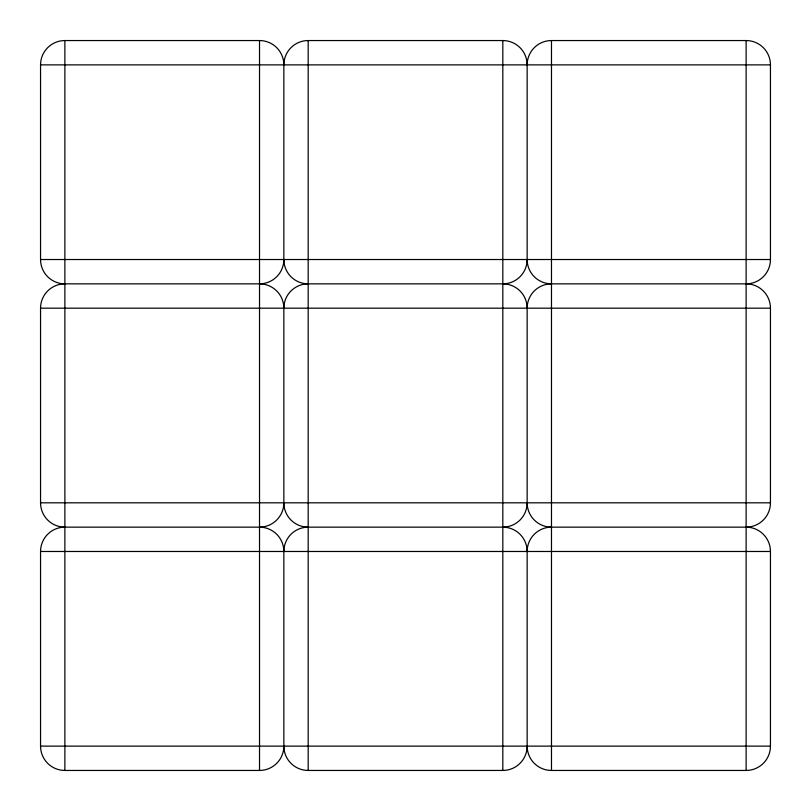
<?xml version="1.0" encoding="UTF-8"?>
<svg xmlns="http://www.w3.org/2000/svg" width="811" height="811" viewBox="0 0 811 811"><rect width="100%" height="100%" fill="white"/><g stroke="black" fill="none" stroke-linecap="round" stroke-linejoin="round"><path stroke-width="1.22" d="M64.88 40.55L259.52 40.55A24.33 24.33 0 0 1 283.85 64.88L283.85 259.52A24.33 24.33 0 0 1 259.52 283.85L64.88 283.85A24.33 24.33 0 0 1 40.55 259.52L40.55 64.88A24.33 24.33 0 0 1 64.88 40.55L64.88 770.45L259.52 770.45A24.33 24.33 0 0 0 283.85 746.12L283.85 551.48A24.33 24.33 0 0 0 259.52 527.15L64.88 527.15A24.33 24.33 0 0 0 40.55 551.48L40.55 746.12A24.33 24.33 0 0 0 64.88 770.45M283.85 64.88A24.33 24.33 0 0 1 308.18 40.55L502.82 40.55A24.33 24.33 0 0 1 527.15 64.88L527.15 259.52A24.33 24.33 0 0 1 502.82 283.85L308.18 283.85A24.33 24.33 0 0 1 283.85 259.52M527.15 64.88A24.33 24.33 0 0 1 551.48 40.55L746.12 40.55A24.33 24.33 0 0 1 770.45 64.88L770.45 259.52A24.33 24.33 0 0 1 746.12 283.85L551.48 283.85A24.33 24.33 0 0 1 527.15 259.52M40.55 64.88L770.45 64.88M40.55 259.52L770.45 259.52M64.88 527.15A24.33 24.33 0 0 1 40.55 502.82L40.55 308.18L770.45 308.18L770.45 502.82A24.33 24.33 0 0 1 746.12 527.15L551.48 527.15A24.33 24.33 0 0 0 527.15 551.48L527.15 746.12A24.33 24.33 0 0 0 551.48 770.45L746.12 770.45A24.33 24.33 0 0 0 770.45 746.12L770.45 551.48A24.33 24.33 0 0 0 746.12 527.15M40.55 502.82L770.45 502.82M283.85 551.48A24.33 24.33 0 0 1 308.18 527.15L502.82 527.15A24.33 24.33 0 0 1 527.15 551.48M40.55 551.48L770.45 551.48M40.55 746.12L770.45 746.12M283.85 746.12A24.33 24.33 0 0 0 308.18 770.45L502.82 770.45A24.33 24.33 0 0 0 527.15 746.12M746.12 40.55L746.12 770.45M551.48 40.55L551.48 770.45M502.82 283.85A24.33 24.33 0 0 1 527.15 308.18L527.15 502.82A24.33 24.33 0 0 1 502.82 527.15M502.82 40.55L502.82 770.45M308.18 40.55L308.18 770.45M259.52 283.85A24.33 24.33 0 0 1 283.85 308.18L283.85 502.82A24.33 24.33 0 0 1 259.52 527.15M259.52 40.55L259.52 770.45M40.55 308.18A24.33 24.33 0 0 1 64.88 283.85M308.18 527.15A24.33 24.33 0 0 1 283.85 502.82M283.85 308.18A24.33 24.33 0 0 1 308.18 283.85M746.12 283.85A24.33 24.33 0 0 1 770.45 308.18M551.48 527.15A24.33 24.33 0 0 1 527.15 502.82M527.15 308.18A24.33 24.33 0 0 1 551.48 283.85"/></g></svg>
